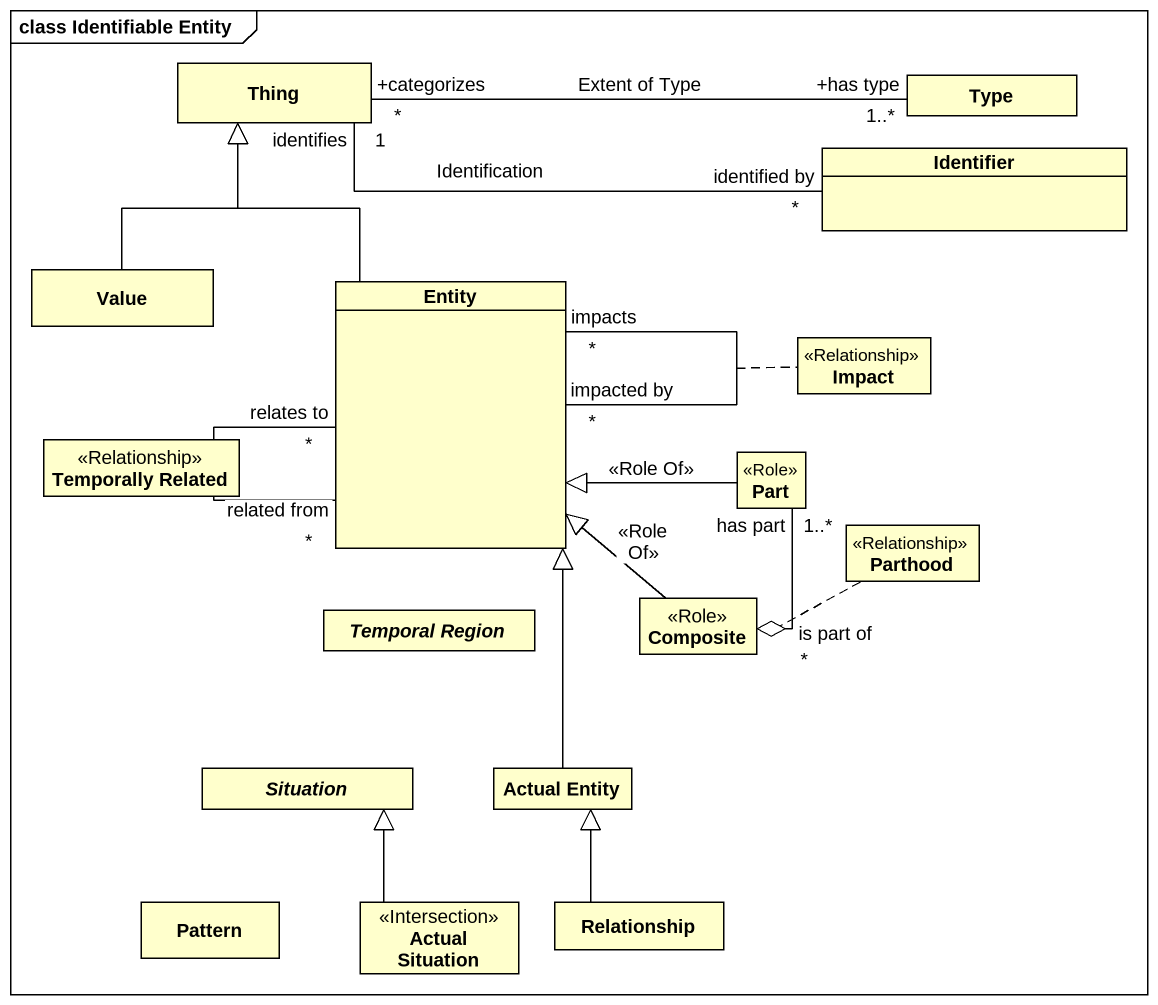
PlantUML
@startuml
mainframe class Identifiable Entity
hide circle
hide empty members
class Thing
class Type
class Identifier
class Value
class "Entity" as Entity_
class Impact <<Relationship>>
class "Temporally Related" as Temporally_Related <<Relationship>>
class Part <<Role>>
class Parthood <<Relationship>>
abstract class "Temporal Region" as Temporal_Region
class Composite <<Role>>
abstract class Situation
class "Actual Entity" as Actual_Entity
class Pattern
class "Actual Situation" as Actual_Situation <<Intersection>>
class Relationship
Type "+has type\n1..*" -left- "+categorizes\n*" Thing : Extent of Type
Identifier "identified by\n*" -left- "identifies\n1" Thing : Identification
Value -up-|> Thing
Entity_ -up-|> Thing
Entity_ "related from\n*" -- "relates to\n*" Entity_
(Entity_, Entity_) .. Temporally_Related
Entity_ "impacted by\n*" -- "impacts\n*" Entity_
(Entity_, Entity_) .. Impact
Part -left-|> Entity_ : <<Role Of>>
Composite -up-|> Entity_ : <<Role Of>>
Composite "is part of\n*" o-up- "1..*\nhas part" Part
(Composite, Part) .. Parthood
Actual_Entity -up-|> Entity_
Actual_Situation -up-|> Situation
Relationship -up-|> Actual_Entity
@enduml
